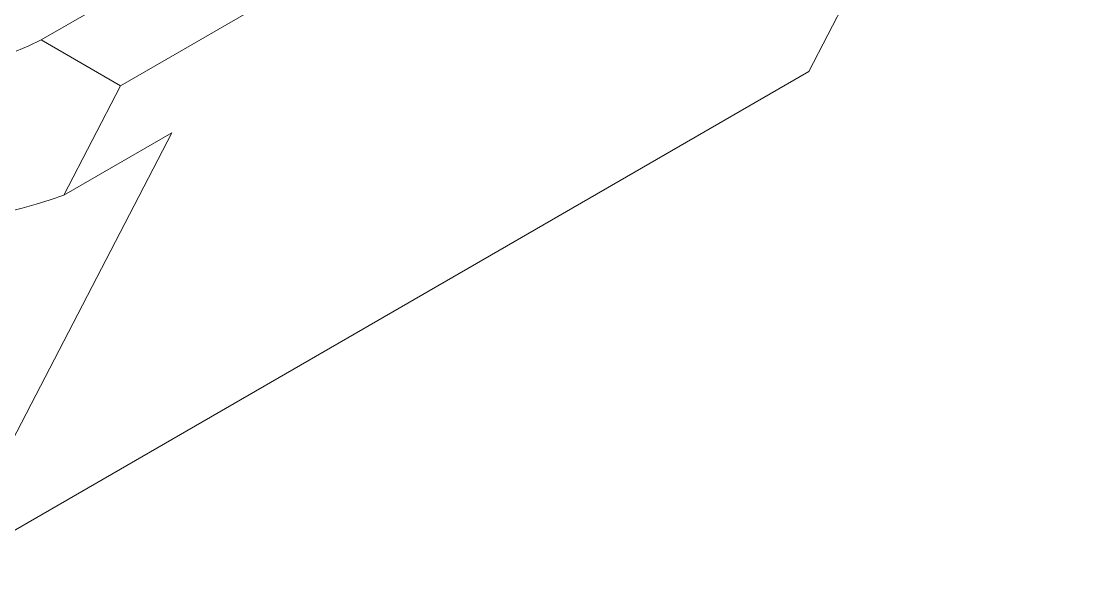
# Model space of a CAD drawing. Header units: inches. Extents: x 0.1 to 10.9, y 0 to 8.5.
# Drawn here: x 9.647 to 10.173, y 6.031 to 6.301 of the extents above; entities that cross this region are included whole.
import ezdxf

# ---------------------------------------------------------------- set-up
doc = ezdxf.new("R2010")
doc.units = ezdxf.units.IN
doc.header["$MEASUREMENT"] = 0

msp = doc.modelspace()

# ---------------------------------------------------------------- linework, layer by layer
at = {"color": 7, "linetype": 'Continuous', "lineweight": 18}
for p, q in [((10.03376, 6.27632), (10.17318, 6.54491)), ((9.65686, 6.2919), (9.78414, 6.36537)), ((9.69588, 6.26937), (9.82316, 6.34285)), ((9.69588, 6.26937), (9.65686, 6.2919)), ((9.60949, 6.0314), (10.03376, 6.27632)), ((9.66802, 6.21571), (9.69588, 6.26937)), ((9.60949, 6.0314), (9.72106, 6.24632)), ((9.72106, 6.24632), (9.66802, 6.21571))]:
    msp.add_line(p, q, dxfattribs=at)
at = {"color": 7, "linetype": 'Continuous', "lineweight": 18, "flags": 128}
for points in [[(9.64464, 6.28641), (9.6508, 6.28906), (9.65686, 6.2919)], [(9.66802, 6.21571), (9.66126, 6.21339), (9.65441, 6.21127), (9.64747, 6.20932), (9.64044, 6.20757)]]:
    msp.add_lwpolyline(points, dxfattribs=at)

doc.saveas('drawing.dxf')
